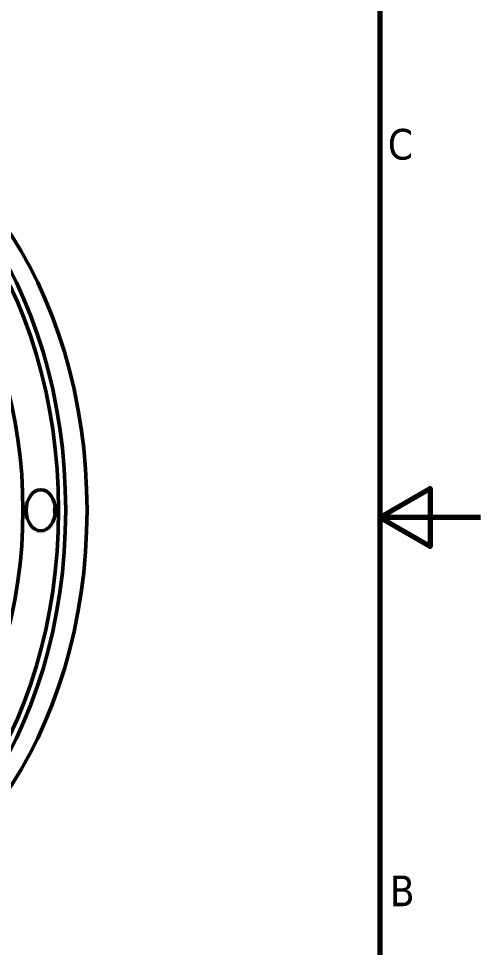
# Model space of a CAD drawing. Header units: millimetres. Extents: x 0 to 840, y 0 to 594.
# Drawn here: x 748.2 to 840, y 211.5 to 396.3 of the extents above; entities that cross this region are included whole.
import ezdxf

# ---------------------------------------------------------------- set-up
doc = ezdxf.new("R2010")
doc.units = ezdxf.units.MM
doc.header["$LTSCALE"] = 2
doc.layers.add('Border (ANSI)', color=7, linetype='Continuous', lineweight=70)
doc.layers.add('Visible (ANSI)', color=7, linetype='Continuous', lineweight=50)
doc.styles.add('Note Text (ANSI)', font='tahoma.ttf')

# ---------------------------------------------------------------- blocks, each defined once
blk = doc.blocks.new('Borders Default Border')
at = {"layer": 'Border (ANSI)', "flags": 128}
for points in [[(10, 10), (10, 287), (410, 287), (410, 10), (10, 10)], [(420, 148.5), (410, 148.5), (415, 151.387), (415, 145.613), (410, 148.5)]]:
    blk.add_lwpolyline(points, dxfattribs=at)
at = {"layer": 'Border (ANSI)', "char_height": 3.048, "attachment_point": 7, "style": 'Note Text (ANSI)'}
for s, insert in [('C', (410.8, 184.047)), ('B', (410.994, 109.851))]:
    blk.add_mtext(s, dxfattribs=dict(at, insert=insert))

msp = doc.modelspace()

# ---------------------------------------------------------------- linework, layer by layer
at = {"layer": 'Visible (ANSI)'}
for centre, major_axis in [((700.314, 298.446), (0, -81)), ((699.607, 298.446), (0, -80)), ((699.607, 298.446), (0, -70)), ((752.64, 298.446), (0, -4.1))]:
    msp.add_ellipse(centre, major_axis=major_axis, ratio=0.7071068, dxfattribs=at)
for centre, major_axis, start_param, end_param in [((704.557, 298.446), (0, 81), 3.1415927, 6.2831853), ((758.297, 298.446), (0, -4.1), 4.4910745, 4.9337034)]:
    msp.add_ellipse(centre, major_axis=major_axis, ratio=0.7071068, start_param=start_param, end_param=end_param, dxfattribs=at)

# ---------------------------------------------------------------- block references
at = {"xscale": 2, "yscale": 2, "zscale": 2}
msp.add_blockref('Borders Default Border', (0, 0), dxfattribs=at)

doc.saveas('drawing.dxf')
